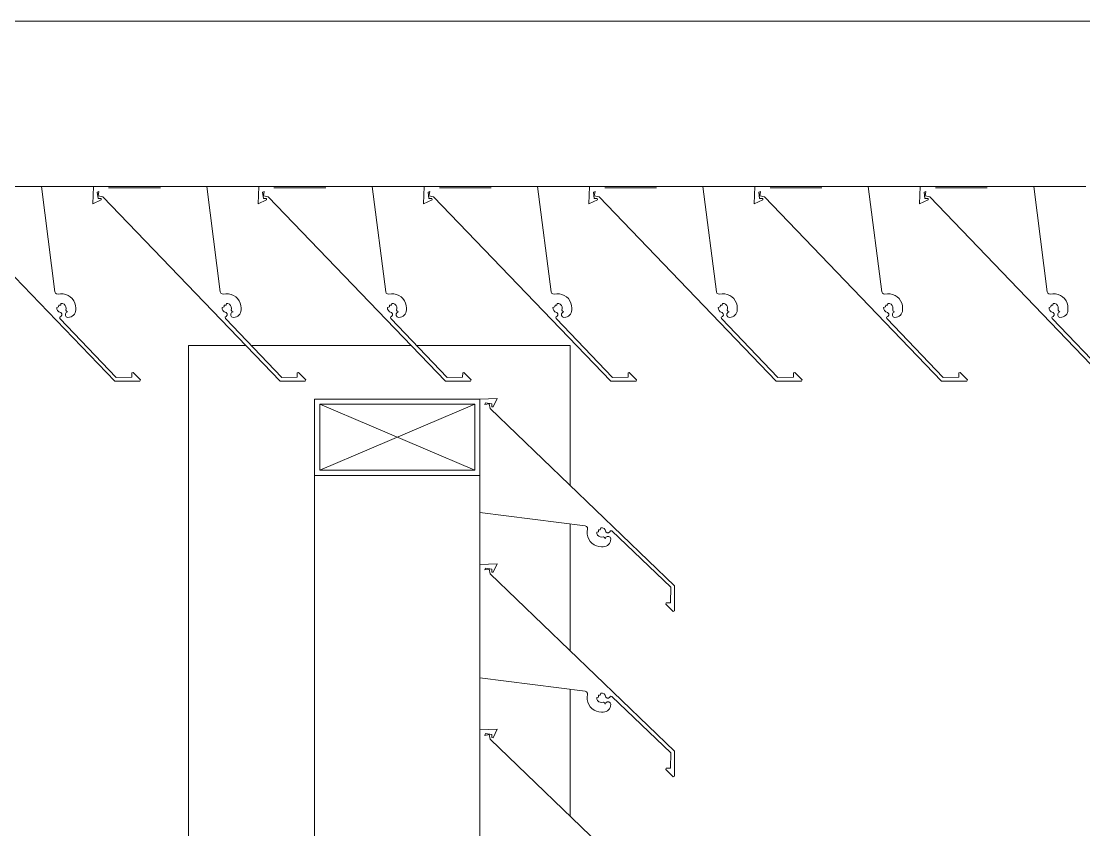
# Model space of a CAD drawing. Header units: millimetres. Extents: x -220592 to 404889, y -217665 to 38245.
# Drawn here: x 31387.4 to 31805, y -42608.1 to -42290.3 of the extents above; entities that cross this region are included whole.
import ezdxf

# ---------------------------------------------------------------- set-up
doc = ezdxf.new("R2010")
doc.units = ezdxf.units.MM
doc.linetypes.add('XKITLINE00', pattern=[0])
doc.layers.add('000 - 0_HIDE_OBJ_FRAMING_DEF_SUB_1', color=7, linetype='Continuous')
doc.layers.add('Part', color=7, linetype='Continuous', lineweight=0)

# ---------------------------------------------------------------- blocks, each defined once
blk = doc.blocks.new('*A13679')
at = {"layer": 'Part', "color": 7, "linetype": 'XKITLINE00', "lineweight": 0}
for p, q in [((-134.168045, 90.460135), (-134.818045, 90.460135)), ((-134.818045, 90.460135), (-134.818045, 90.160135)), ((-134.168045, 90.160135), (-134.168045, 90.460135)), ((-134.798045, 90.180135), (-134.188045, 90.440135)), ((-134.798045, 90.440135), (-134.188045, 90.180135)), ((-134.798045, 90.180135), (-134.798045, 90.440135)), ((-134.798045, 90.440135), (-134.188045, 90.440135)), ((-134.188045, 90.440135), (-134.188045, 90.180135)), ((-134.818045, 90.160135), (-134.168045, 90.160135)), ((-134.188045, 90.180135), (-134.798045, 90.180135))]:
    blk.add_line(p, q, dxfattribs=at)
blk = doc.blocks.new('*A13682')
at = {"layer": 'Part', "color": 7, "linetype": 'XKITLINE00', "lineweight": 0}
for p, q in [((-132.437367, 91.295291), (-132.439989, 91.227606)), ((-131.991697, 91.295299), (-132.437367, 91.295291)), ((-131.938667, 90.881293), (-131.991697, 91.295299)), ((-132.422245, 91.273376), (-132.415672, 91.275412)), ((-132.419105, 91.248393), (-132.422245, 91.273376)), ((-132.406914, 91.248264), (-132.419105, 91.248393)), ((-132.418576, 91.258396), (-132.415672, 91.275412)), ((-132.418576, 91.258396), (-132.400033, 91.255499)), ((-132.406502, 91.243141), (-132.406914, 91.248264)), ((-132.400033, 91.255499), (-131.703787, 90.530377)), ((-132.439989, 91.227606), (-132.406502, 91.243141)), ((-131.936477, 90.876218), (-131.938667, 90.881293)), ((-131.931925, 90.873081), (-131.936477, 90.876218)), ((-131.926403, 90.872842), (-131.931925, 90.873081)), ((-131.916269, 90.874328), (-131.926403, 90.872842)), ((-131.906033, 90.873953), (-131.916269, 90.874328)), ((-131.896034, 90.87173), (-131.906033, 90.873953)), ((-131.886604, 90.867732), (-131.896034, 90.87173)), ((-131.923979, 90.822634), (-131.923035, 90.829799)), ((-131.923035, 90.829799), (-131.915975, 90.828629)), ((-131.915975, 90.828629), (-131.914869, 90.836335)), ((-131.914869, 90.836335), (-131.908385, 90.835766)), ((-131.908385, 90.835766), (-131.902511, 90.832964)), ((-131.902511, 90.832964), (-131.897989, 90.828282)), ((-131.897989, 90.828282), (-131.895391, 90.822314)), ((-131.878054, 90.862092), (-131.886604, 90.867732)), ((-131.870667, 90.854996), (-131.878054, 90.862092)), ((-131.864689, 90.846679), (-131.870667, 90.854996)), ((-131.860316, 90.837417), (-131.864689, 90.846679)), ((-131.857693, 90.827516), (-131.860316, 90.837417)), ((-131.931369, 90.820312), (-131.923979, 90.822634)), ((-131.930947, 90.81364), (-131.931369, 90.820312)), ((-131.928157, 90.807564), (-131.930947, 90.81364)), ((-131.92337, 90.802897), (-131.928157, 90.807564)), ((-131.915797, 90.799783), (-131.92337, 90.802897)), ((-131.91164, 90.7956), (-131.915797, 90.799783)), ((-131.915288, 90.785242), (-131.911434, 90.789706)), ((-131.911434, 90.789706), (-131.91164, 90.7956)), ((-131.894036, 90.800113), (-131.897254, 90.794956)), ((-131.897254, 90.794956), (-131.897242, 90.788879)), ((-131.897242, 90.788879), (-131.894005, 90.783735)), ((-131.895047, 90.815814), (-131.895952, 90.809896)), ((-131.895952, 90.809896), (-131.893545, 90.805085)), ((-131.895391, 90.822314), (-131.895047, 90.815814)), ((-131.888564, 90.803055), (-131.894036, 90.800113)), ((-131.893545, 90.805085), (-131.888564, 90.803055)), ((-131.875265, 90.783326), (-131.870202, 90.78608)), ((-131.870202, 90.78608), (-131.865759, 90.789751)), ((-131.865759, 90.789751), (-131.862101, 90.794205)), ((-131.862101, 90.794205), (-131.859361, 90.799275)), ((-131.859361, 90.799275), (-131.857642, 90.804776)), ((-131.856908, 90.817303), (-131.857693, 90.827516)), ((-131.857642, 90.804776), (-131.857006, 90.810504)), ((-131.857006, 90.810504), (-131.856908, 90.817303)), ((-131.919915, 90.781587), (-131.915288, 90.785242)), ((-131.918823, 90.776428), (-131.919915, 90.781587)), ((-131.69742, 90.545412), (-131.918823, 90.776428)), ((-131.894005, 90.783735), (-131.888531, 90.781095)), ((-131.888531, 90.781095), (-131.880761, 90.781591)), ((-131.880761, 90.781591), (-131.875265, 90.783326)), ((-131.636074, 90.545755), (-131.69742, 90.545412)), ((-131.635977, 90.563175), (-131.636074, 90.545755)), ((-131.631056, 90.56426), (-131.635977, 90.563175)), ((-131.602167, 90.535611), (-131.631056, 90.56426)), ((-131.604636, 90.53093), (-131.602167, 90.535611)), ((-131.703787, 90.530377), (-131.604636, 90.53093))]:
    blk.add_line(p, q, dxfattribs=at)
blk = doc.blocks.new('*A13683')
at = {"layer": 'Part', "color": 7, "linetype": 'XKITLINE00', "lineweight": 0}
for p, q in [((-133.087367, 91.295291), (-133.089989, 91.227606)), ((-132.641697, 91.295299), (-133.087367, 91.295291)), ((-132.588667, 90.881293), (-132.641697, 91.295299)), ((-133.072245, 91.273376), (-133.065672, 91.275412)), ((-133.069105, 91.248393), (-133.072245, 91.273376)), ((-133.056914, 91.248264), (-133.069105, 91.248393)), ((-133.068576, 91.258396), (-133.065672, 91.275412)), ((-133.068576, 91.258396), (-133.050033, 91.255499)), ((-133.056502, 91.243141), (-133.056914, 91.248264)), ((-133.050033, 91.255499), (-132.353787, 90.530377)), ((-133.089989, 91.227606), (-133.056502, 91.243141)), ((-132.586477, 90.876218), (-132.588667, 90.881293)), ((-132.581925, 90.873081), (-132.586477, 90.876218)), ((-132.576403, 90.872842), (-132.581925, 90.873081)), ((-132.566269, 90.874328), (-132.576403, 90.872842)), ((-132.556033, 90.873953), (-132.566269, 90.874328)), ((-132.546034, 90.87173), (-132.556033, 90.873953)), ((-132.536604, 90.867732), (-132.546034, 90.87173)), ((-132.573979, 90.822634), (-132.573035, 90.829799)), ((-132.573035, 90.829799), (-132.565975, 90.828629)), ((-132.565975, 90.828629), (-132.564869, 90.836335)), ((-132.564869, 90.836335), (-132.558385, 90.835766)), ((-132.558385, 90.835766), (-132.552511, 90.832964)), ((-132.552511, 90.832964), (-132.547989, 90.828282)), ((-132.547989, 90.828282), (-132.545391, 90.822314)), ((-132.528054, 90.862092), (-132.536604, 90.867732)), ((-132.520667, 90.854996), (-132.528054, 90.862092)), ((-132.514689, 90.846679), (-132.520667, 90.854996)), ((-132.510316, 90.837417), (-132.514689, 90.846679)), ((-132.507693, 90.827516), (-132.510316, 90.837417)), ((-132.581369, 90.820312), (-132.573979, 90.822634)), ((-132.580947, 90.81364), (-132.581369, 90.820312)), ((-132.578157, 90.807564), (-132.580947, 90.81364)), ((-132.57337, 90.802897), (-132.578157, 90.807564)), ((-132.565797, 90.799783), (-132.57337, 90.802897)), ((-132.56164, 90.7956), (-132.565797, 90.799783)), ((-132.565288, 90.785242), (-132.561434, 90.789706)), ((-132.561434, 90.789706), (-132.56164, 90.7956)), ((-132.544036, 90.800113), (-132.547254, 90.794956)), ((-132.547254, 90.794956), (-132.547242, 90.788879)), ((-132.547242, 90.788879), (-132.544005, 90.783735)), ((-132.545047, 90.815814), (-132.545952, 90.809896)), ((-132.545952, 90.809896), (-132.543545, 90.805085)), ((-132.545391, 90.822314), (-132.545047, 90.815814)), ((-132.538564, 90.803055), (-132.544036, 90.800113)), ((-132.543545, 90.805085), (-132.538564, 90.803055)), ((-132.525265, 90.783326), (-132.520202, 90.78608)), ((-132.520202, 90.78608), (-132.515759, 90.789751)), ((-132.515759, 90.789751), (-132.512101, 90.794205)), ((-132.512101, 90.794205), (-132.509361, 90.799275)), ((-132.509361, 90.799275), (-132.507642, 90.804776)), ((-132.506908, 90.817303), (-132.507693, 90.827516)), ((-132.507642, 90.804776), (-132.507006, 90.810504)), ((-132.507006, 90.810504), (-132.506908, 90.817303)), ((-132.569915, 90.781587), (-132.565288, 90.785242)), ((-132.568823, 90.776428), (-132.569915, 90.781587)), ((-132.34742, 90.545412), (-132.568823, 90.776428)), ((-132.544005, 90.783735), (-132.538531, 90.781095)), ((-132.538531, 90.781095), (-132.530761, 90.781591)), ((-132.530761, 90.781591), (-132.525265, 90.783326)), ((-132.286074, 90.545755), (-132.34742, 90.545412)), ((-132.285977, 90.563175), (-132.286074, 90.545755)), ((-132.281056, 90.56426), (-132.285977, 90.563175)), ((-132.252167, 90.535611), (-132.281056, 90.56426)), ((-132.254636, 90.53093), (-132.252167, 90.535611)), ((-132.353787, 90.530377), (-132.254636, 90.53093))]:
    blk.add_line(p, q, dxfattribs=at)
blk = doc.blocks.new('*A13684')
at = {"layer": 'Part', "color": 7, "linetype": 'XKITLINE00', "lineweight": 0}
for p, q in [((-133.737367, 91.295291), (-133.739989, 91.227606)), ((-133.291697, 91.295299), (-133.737367, 91.295291)), ((-133.238667, 90.881293), (-133.291697, 91.295299)), ((-133.722245, 91.273376), (-133.715672, 91.275412)), ((-133.719105, 91.248393), (-133.722245, 91.273376)), ((-133.706914, 91.248264), (-133.719105, 91.248393)), ((-133.718576, 91.258396), (-133.715672, 91.275412)), ((-133.718576, 91.258396), (-133.700033, 91.255499)), ((-133.706502, 91.243141), (-133.706914, 91.248264)), ((-133.700033, 91.255499), (-133.003787, 90.530377)), ((-133.739989, 91.227606), (-133.706502, 91.243141)), ((-133.236477, 90.876218), (-133.238667, 90.881293)), ((-133.231925, 90.873081), (-133.236477, 90.876218)), ((-133.226403, 90.872842), (-133.231925, 90.873081)), ((-133.216269, 90.874328), (-133.226403, 90.872842)), ((-133.206033, 90.873953), (-133.216269, 90.874328)), ((-133.196034, 90.87173), (-133.206033, 90.873953)), ((-133.186604, 90.867732), (-133.196034, 90.87173)), ((-133.223979, 90.822634), (-133.223035, 90.829799)), ((-133.223035, 90.829799), (-133.215975, 90.828629)), ((-133.215975, 90.828629), (-133.214869, 90.836335)), ((-133.214869, 90.836335), (-133.208385, 90.835766)), ((-133.208385, 90.835766), (-133.202511, 90.832964)), ((-133.202511, 90.832964), (-133.197989, 90.828282)), ((-133.197989, 90.828282), (-133.195391, 90.822314)), ((-133.178054, 90.862092), (-133.186604, 90.867732)), ((-133.170667, 90.854996), (-133.178054, 90.862092)), ((-133.164689, 90.846679), (-133.170667, 90.854996)), ((-133.160316, 90.837417), (-133.164689, 90.846679)), ((-133.157693, 90.827516), (-133.160316, 90.837417)), ((-133.231369, 90.820312), (-133.223979, 90.822634)), ((-133.230947, 90.81364), (-133.231369, 90.820312)), ((-133.228157, 90.807564), (-133.230947, 90.81364)), ((-133.22337, 90.802897), (-133.228157, 90.807564)), ((-133.215797, 90.799783), (-133.22337, 90.802897)), ((-133.21164, 90.7956), (-133.215797, 90.799783)), ((-133.215288, 90.785242), (-133.211434, 90.789706)), ((-133.211434, 90.789706), (-133.21164, 90.7956)), ((-133.194036, 90.800113), (-133.197254, 90.794956)), ((-133.197254, 90.794956), (-133.197242, 90.788879)), ((-133.197242, 90.788879), (-133.194005, 90.783735)), ((-133.195047, 90.815814), (-133.195952, 90.809896)), ((-133.195952, 90.809896), (-133.193545, 90.805085)), ((-133.195391, 90.822314), (-133.195047, 90.815814)), ((-133.188564, 90.803055), (-133.194036, 90.800113)), ((-133.193545, 90.805085), (-133.188564, 90.803055)), ((-133.175265, 90.783326), (-133.170202, 90.78608)), ((-133.170202, 90.78608), (-133.165759, 90.789751)), ((-133.165759, 90.789751), (-133.162101, 90.794205)), ((-133.162101, 90.794205), (-133.159361, 90.799275)), ((-133.159361, 90.799275), (-133.157642, 90.804776)), ((-133.156908, 90.817303), (-133.157693, 90.827516)), ((-133.157642, 90.804776), (-133.157006, 90.810504)), ((-133.157006, 90.810504), (-133.156908, 90.817303)), ((-133.219915, 90.781587), (-133.215288, 90.785242)), ((-133.218823, 90.776428), (-133.219915, 90.781587)), ((-132.99742, 90.545412), (-133.218823, 90.776428)), ((-133.194005, 90.783735), (-133.188531, 90.781095)), ((-133.188531, 90.781095), (-133.180761, 90.781591)), ((-133.180761, 90.781591), (-133.175265, 90.783326)), ((-132.936074, 90.545755), (-132.99742, 90.545412)), ((-132.935977, 90.563175), (-132.936074, 90.545755)), ((-132.931056, 90.56426), (-132.935977, 90.563175)), ((-132.902167, 90.535611), (-132.931056, 90.56426)), ((-132.904636, 90.53093), (-132.902167, 90.535611)), ((-133.003787, 90.530377), (-132.904636, 90.53093))]:
    blk.add_line(p, q, dxfattribs=at)
blk = doc.blocks.new('*A13685')
at = {"layer": 'Part', "color": 7, "linetype": 'XKITLINE00', "lineweight": 0}
for p, q in [((-134.387367, 91.295291), (-134.389989, 91.227606)), ((-133.941697, 91.295299), (-134.387367, 91.295291)), ((-133.888667, 90.881293), (-133.941697, 91.295299)), ((-134.372245, 91.273376), (-134.365672, 91.275412)), ((-134.369105, 91.248393), (-134.372245, 91.273376)), ((-134.356914, 91.248264), (-134.369105, 91.248393)), ((-134.368576, 91.258396), (-134.365672, 91.275412)), ((-134.368576, 91.258396), (-134.350033, 91.255499)), ((-134.356502, 91.243141), (-134.356914, 91.248264)), ((-134.350033, 91.255499), (-133.653787, 90.530377)), ((-134.389989, 91.227606), (-134.356502, 91.243141)), ((-133.886477, 90.876218), (-133.888667, 90.881293)), ((-133.881925, 90.873081), (-133.886477, 90.876218)), ((-133.876403, 90.872842), (-133.881925, 90.873081)), ((-133.866269, 90.874328), (-133.876403, 90.872842)), ((-133.856033, 90.873953), (-133.866269, 90.874328)), ((-133.846034, 90.87173), (-133.856033, 90.873953)), ((-133.836604, 90.867732), (-133.846034, 90.87173)), ((-133.873979, 90.822634), (-133.873035, 90.829799)), ((-133.873035, 90.829799), (-133.865975, 90.828629)), ((-133.865975, 90.828629), (-133.864869, 90.836335)), ((-133.864869, 90.836335), (-133.858385, 90.835766)), ((-133.858385, 90.835766), (-133.852511, 90.832964)), ((-133.852511, 90.832964), (-133.847989, 90.828282)), ((-133.847989, 90.828282), (-133.845391, 90.822314)), ((-133.828054, 90.862092), (-133.836604, 90.867732)), ((-133.820667, 90.854996), (-133.828054, 90.862092)), ((-133.814689, 90.846679), (-133.820667, 90.854996)), ((-133.810316, 90.837417), (-133.814689, 90.846679)), ((-133.807693, 90.827516), (-133.810316, 90.837417)), ((-133.881369, 90.820312), (-133.873979, 90.822634)), ((-133.880947, 90.81364), (-133.881369, 90.820312)), ((-133.878157, 90.807564), (-133.880947, 90.81364)), ((-133.87337, 90.802897), (-133.878157, 90.807564)), ((-133.865797, 90.799783), (-133.87337, 90.802897)), ((-133.86164, 90.7956), (-133.865797, 90.799783)), ((-133.865288, 90.785242), (-133.861434, 90.789706)), ((-133.861434, 90.789706), (-133.86164, 90.7956)), ((-133.844036, 90.800113), (-133.847254, 90.794956)), ((-133.847254, 90.794956), (-133.847242, 90.788879)), ((-133.847242, 90.788879), (-133.844005, 90.783735)), ((-133.845047, 90.815814), (-133.845952, 90.809896)), ((-133.845952, 90.809896), (-133.843545, 90.805085)), ((-133.845391, 90.822314), (-133.845047, 90.815814)), ((-133.838564, 90.803055), (-133.844036, 90.800113)), ((-133.843545, 90.805085), (-133.838564, 90.803055)), ((-133.825265, 90.783326), (-133.820202, 90.78608)), ((-133.820202, 90.78608), (-133.815759, 90.789751)), ((-133.815759, 90.789751), (-133.812101, 90.794205)), ((-133.812101, 90.794205), (-133.809361, 90.799275)), ((-133.809361, 90.799275), (-133.807642, 90.804776)), ((-133.806908, 90.817303), (-133.807693, 90.827516)), ((-133.807642, 90.804776), (-133.807006, 90.810504)), ((-133.807006, 90.810504), (-133.806908, 90.817303)), ((-133.869915, 90.781587), (-133.865288, 90.785242)), ((-133.868823, 90.776428), (-133.869915, 90.781587)), ((-133.64742, 90.545412), (-133.868823, 90.776428)), ((-133.844005, 90.783735), (-133.838531, 90.781095)), ((-133.838531, 90.781095), (-133.830761, 90.781591)), ((-133.830761, 90.781591), (-133.825265, 90.783326)), ((-133.586074, 90.545755), (-133.64742, 90.545412)), ((-133.585977, 90.563175), (-133.586074, 90.545755)), ((-133.581056, 90.56426), (-133.585977, 90.563175)), ((-133.552167, 90.535611), (-133.581056, 90.56426)), ((-133.554636, 90.53093), (-133.552167, 90.535611)), ((-133.653787, 90.530377), (-133.554636, 90.53093))]:
    blk.add_line(p, q, dxfattribs=at)
blk = doc.blocks.new('*A13686')
at = {"layer": 'Part', "color": 7, "linetype": 'XKITLINE00', "lineweight": 0}
for p, q in [((-135.037367, 91.295291), (-135.039989, 91.227606)), ((-134.591697, 91.295299), (-135.037367, 91.295291)), ((-134.538667, 90.881293), (-134.591697, 91.295299)), ((-135.022245, 91.273376), (-135.015672, 91.275412)), ((-135.019105, 91.248393), (-135.022245, 91.273376)), ((-135.006914, 91.248264), (-135.019105, 91.248393)), ((-135.018576, 91.258396), (-135.015672, 91.275412)), ((-135.018576, 91.258396), (-135.000033, 91.255499)), ((-135.006502, 91.243141), (-135.006914, 91.248264)), ((-135.000033, 91.255499), (-134.303787, 90.530377)), ((-135.039989, 91.227606), (-135.006502, 91.243141)), ((-134.536477, 90.876218), (-134.538667, 90.881293)), ((-134.531925, 90.873081), (-134.536477, 90.876218)), ((-134.526403, 90.872842), (-134.531925, 90.873081)), ((-134.516269, 90.874328), (-134.526403, 90.872842)), ((-134.506033, 90.873953), (-134.516269, 90.874328)), ((-134.496034, 90.87173), (-134.506033, 90.873953)), ((-134.486604, 90.867732), (-134.496034, 90.87173)), ((-134.523979, 90.822634), (-134.523035, 90.829799)), ((-134.523035, 90.829799), (-134.515975, 90.828629)), ((-134.515975, 90.828629), (-134.514869, 90.836335)), ((-134.514869, 90.836335), (-134.508385, 90.835766)), ((-134.508385, 90.835766), (-134.502511, 90.832964)), ((-134.502511, 90.832964), (-134.497989, 90.828282)), ((-134.497989, 90.828282), (-134.495391, 90.822314)), ((-134.478054, 90.862092), (-134.486604, 90.867732)), ((-134.470667, 90.854996), (-134.478054, 90.862092)), ((-134.464689, 90.846679), (-134.470667, 90.854996)), ((-134.460316, 90.837417), (-134.464689, 90.846679)), ((-134.457693, 90.827516), (-134.460316, 90.837417)), ((-134.531369, 90.820312), (-134.523979, 90.822634)), ((-134.530947, 90.81364), (-134.531369, 90.820312)), ((-134.528157, 90.807564), (-134.530947, 90.81364)), ((-134.52337, 90.802897), (-134.528157, 90.807564)), ((-134.515797, 90.799783), (-134.52337, 90.802897)), ((-134.51164, 90.7956), (-134.515797, 90.799783)), ((-134.515288, 90.785242), (-134.511434, 90.789706)), ((-134.511434, 90.789706), (-134.51164, 90.7956)), ((-134.494036, 90.800113), (-134.497254, 90.794956)), ((-134.497254, 90.794956), (-134.497242, 90.788879)), ((-134.497242, 90.788879), (-134.494005, 90.783735)), ((-134.495047, 90.815814), (-134.495952, 90.809896)), ((-134.495952, 90.809896), (-134.493545, 90.805085)), ((-134.495391, 90.822314), (-134.495047, 90.815814)), ((-134.488564, 90.803055), (-134.494036, 90.800113)), ((-134.493545, 90.805085), (-134.488564, 90.803055)), ((-134.475265, 90.783326), (-134.470202, 90.78608)), ((-134.470202, 90.78608), (-134.465759, 90.789751)), ((-134.465759, 90.789751), (-134.462101, 90.794205)), ((-134.462101, 90.794205), (-134.459361, 90.799275)), ((-134.459361, 90.799275), (-134.457642, 90.804776)), ((-134.456908, 90.817303), (-134.457693, 90.827516)), ((-134.457642, 90.804776), (-134.457006, 90.810504)), ((-134.457006, 90.810504), (-134.456908, 90.817303)), ((-134.519915, 90.781587), (-134.515288, 90.785242)), ((-134.518823, 90.776428), (-134.519915, 90.781587)), ((-134.29742, 90.545412), (-134.518823, 90.776428)), ((-134.494005, 90.783735), (-134.488531, 90.781095)), ((-134.488531, 90.781095), (-134.480761, 90.781591)), ((-134.480761, 90.781591), (-134.475265, 90.783326)), ((-134.236074, 90.545755), (-134.29742, 90.545412)), ((-134.235977, 90.563175), (-134.236074, 90.545755)), ((-134.231056, 90.56426), (-134.235977, 90.563175)), ((-134.202167, 90.535611), (-134.231056, 90.56426)), ((-134.204636, 90.53093), (-134.202167, 90.535611)), ((-134.303787, 90.530377), (-134.204636, 90.53093))]:
    blk.add_line(p, q, dxfattribs=at)
blk = doc.blocks.new('*A13687')
at = {"layer": 'Part', "color": 7, "linetype": 'XKITLINE00', "lineweight": 0}
for p, q in [((-135.687367, 91.295291), (-135.689989, 91.227606)), ((-135.241697, 91.295299), (-135.687367, 91.295291)), ((-135.188667, 90.881293), (-135.241697, 91.295299)), ((-135.672245, 91.273376), (-135.665672, 91.275412)), ((-135.669105, 91.248393), (-135.672245, 91.273376)), ((-135.656914, 91.248264), (-135.669105, 91.248393)), ((-135.668576, 91.258396), (-135.665672, 91.275412)), ((-135.668576, 91.258396), (-135.650033, 91.255499)), ((-135.656502, 91.243141), (-135.656914, 91.248264)), ((-135.650033, 91.255499), (-134.953787, 90.530377)), ((-135.689989, 91.227606), (-135.656502, 91.243141)), ((-135.186477, 90.876218), (-135.188667, 90.881293)), ((-135.181925, 90.873081), (-135.186477, 90.876218)), ((-135.176403, 90.872842), (-135.181925, 90.873081)), ((-135.166269, 90.874328), (-135.176403, 90.872842)), ((-135.156033, 90.873953), (-135.166269, 90.874328)), ((-135.146034, 90.87173), (-135.156033, 90.873953)), ((-135.136604, 90.867732), (-135.146034, 90.87173)), ((-135.173979, 90.822634), (-135.173035, 90.829799)), ((-135.173035, 90.829799), (-135.165975, 90.828629)), ((-135.165975, 90.828629), (-135.164869, 90.836335)), ((-135.164869, 90.836335), (-135.158385, 90.835766)), ((-135.158385, 90.835766), (-135.152511, 90.832964)), ((-135.152511, 90.832964), (-135.147989, 90.828282)), ((-135.147989, 90.828282), (-135.145391, 90.822314)), ((-135.128054, 90.862092), (-135.136604, 90.867732)), ((-135.120667, 90.854996), (-135.128054, 90.862092)), ((-135.114689, 90.846679), (-135.120667, 90.854996)), ((-135.110316, 90.837417), (-135.114689, 90.846679)), ((-135.107693, 90.827516), (-135.110316, 90.837417)), ((-135.181369, 90.820312), (-135.173979, 90.822634)), ((-135.180947, 90.81364), (-135.181369, 90.820312)), ((-135.178157, 90.807564), (-135.180947, 90.81364)), ((-135.17337, 90.802897), (-135.178157, 90.807564)), ((-135.165797, 90.799783), (-135.17337, 90.802897)), ((-135.16164, 90.7956), (-135.165797, 90.799783)), ((-135.165288, 90.785242), (-135.161434, 90.789706)), ((-135.161434, 90.789706), (-135.16164, 90.7956)), ((-135.144036, 90.800113), (-135.147254, 90.794956)), ((-135.147254, 90.794956), (-135.147242, 90.788879)), ((-135.147242, 90.788879), (-135.144005, 90.783735)), ((-135.145047, 90.815814), (-135.145952, 90.809896)), ((-135.145952, 90.809896), (-135.143545, 90.805085)), ((-135.145391, 90.822314), (-135.145047, 90.815814)), ((-135.138564, 90.803055), (-135.144036, 90.800113)), ((-135.143545, 90.805085), (-135.138564, 90.803055)), ((-135.125265, 90.783326), (-135.120202, 90.78608)), ((-135.120202, 90.78608), (-135.115759, 90.789751)), ((-135.115759, 90.789751), (-135.112101, 90.794205)), ((-135.112101, 90.794205), (-135.109361, 90.799275)), ((-135.109361, 90.799275), (-135.107642, 90.804776)), ((-135.106908, 90.817303), (-135.107693, 90.827516)), ((-135.107642, 90.804776), (-135.107006, 90.810504)), ((-135.107006, 90.810504), (-135.106908, 90.817303)), ((-135.169915, 90.781587), (-135.165288, 90.785242)), ((-135.168823, 90.776428), (-135.169915, 90.781587)), ((-134.94742, 90.545412), (-135.168823, 90.776428)), ((-135.144005, 90.783735), (-135.138531, 90.781095)), ((-135.138531, 90.781095), (-135.130761, 90.781591)), ((-135.130761, 90.781591), (-135.125265, 90.783326)), ((-134.886074, 90.545755), (-134.94742, 90.545412)), ((-134.885977, 90.563175), (-134.886074, 90.545755)), ((-134.881056, 90.56426), (-134.885977, 90.563175)), ((-134.852167, 90.535611), (-134.881056, 90.56426)), ((-134.854636, 90.53093), (-134.852167, 90.535611)), ((-134.953787, 90.530377), (-134.854636, 90.53093))]:
    blk.add_line(p, q, dxfattribs=at)
blk = doc.blocks.new('*A13690')
at = {"layer": 'Part', "color": 7, "linetype": 'XKITLINE00', "lineweight": 0}
for p, q in [((-134.818045, 79.560249), (-134.818045, 90.160135)), ((-134.168045, 89.810131), (-134.168045, 90.014427)), ((-134.168045, 89.160131), (-134.168045, 89.364427))]:
    blk.add_line(p, q, dxfattribs=at)
blk = doc.blocks.new('*A13702')
at = {"layer": 'Part', "color": 7, "linetype": 'XKITLINE00', "lineweight": 0}
for p, q in [((-138.658479, 91.945101), (-130.637493, 91.945101)), ((-135.891671, 91.295101), (-135.687375, 91.295101)), ((-135.241671, 91.295101), (-135.037375, 91.295101)), ((-134.591671, 91.295101), (-134.387375, 91.295101)), ((-133.941671, 91.295101), (-133.737375, 91.295101)), ((-133.291671, 91.295101), (-133.087375, 91.295101)), ((-132.641671, 91.295101), (-132.437375, 91.295101)), ((-131.991671, 91.295101), (-131.787375, 91.295101))]:
    blk.add_line(p, q, dxfattribs=at)
blk = doc.blocks.new('*A13707')
at = {"layer": 'Part', "color": 7, "linetype": 'XKITLINE00', "lineweight": 0}
for p, q in [((-136.337367, 91.295291), (-136.339989, 91.227606)), ((-135.891697, 91.295299), (-136.337367, 91.295291)), ((-135.838667, 90.881293), (-135.891697, 91.295299)), ((-136.322245, 91.273376), (-136.315672, 91.275412)), ((-136.319105, 91.248393), (-136.322245, 91.273376)), ((-136.306914, 91.248264), (-136.319105, 91.248393)), ((-136.318576, 91.258396), (-136.315672, 91.275412)), ((-136.318576, 91.258396), (-136.300033, 91.255499)), ((-136.306502, 91.243141), (-136.306914, 91.248264)), ((-136.300033, 91.255499), (-135.603787, 90.530377)), ((-136.339989, 91.227606), (-136.306502, 91.243141)), ((-135.836477, 90.876218), (-135.838667, 90.881293)), ((-135.831925, 90.873081), (-135.836477, 90.876218)), ((-135.826403, 90.872842), (-135.831925, 90.873081)), ((-135.816269, 90.874328), (-135.826403, 90.872842)), ((-135.806033, 90.873953), (-135.816269, 90.874328)), ((-135.796034, 90.87173), (-135.806033, 90.873953)), ((-135.786604, 90.867732), (-135.796034, 90.87173)), ((-135.823979, 90.822634), (-135.823035, 90.829799)), ((-135.823035, 90.829799), (-135.815975, 90.828629)), ((-135.815975, 90.828629), (-135.814869, 90.836335)), ((-135.814869, 90.836335), (-135.808385, 90.835766)), ((-135.808385, 90.835766), (-135.802511, 90.832964)), ((-135.802511, 90.832964), (-135.797989, 90.828282)), ((-135.797989, 90.828282), (-135.795391, 90.822314)), ((-135.778054, 90.862092), (-135.786604, 90.867732)), ((-135.770667, 90.854996), (-135.778054, 90.862092)), ((-135.764689, 90.846679), (-135.770667, 90.854996)), ((-135.760316, 90.837417), (-135.764689, 90.846679)), ((-135.757693, 90.827516), (-135.760316, 90.837417)), ((-135.831369, 90.820312), (-135.823979, 90.822634)), ((-135.830947, 90.81364), (-135.831369, 90.820312)), ((-135.828157, 90.807564), (-135.830947, 90.81364)), ((-135.82337, 90.802897), (-135.828157, 90.807564)), ((-135.815797, 90.799783), (-135.82337, 90.802897)), ((-135.81164, 90.7956), (-135.815797, 90.799783)), ((-135.815288, 90.785242), (-135.811434, 90.789706)), ((-135.811434, 90.789706), (-135.81164, 90.7956)), ((-135.794036, 90.800113), (-135.797254, 90.794956)), ((-135.797254, 90.794956), (-135.797242, 90.788879)), ((-135.797242, 90.788879), (-135.794005, 90.783735)), ((-135.795047, 90.815814), (-135.795952, 90.809896)), ((-135.795952, 90.809896), (-135.793545, 90.805085)), ((-135.795391, 90.822314), (-135.795047, 90.815814)), ((-135.788564, 90.803055), (-135.794036, 90.800113)), ((-135.793545, 90.805085), (-135.788564, 90.803055)), ((-135.775265, 90.783326), (-135.770202, 90.78608)), ((-135.770202, 90.78608), (-135.765759, 90.789751)), ((-135.765759, 90.789751), (-135.762101, 90.794205)), ((-135.762101, 90.794205), (-135.759361, 90.799275)), ((-135.759361, 90.799275), (-135.757642, 90.804776)), ((-135.756908, 90.817303), (-135.757693, 90.827516)), ((-135.757642, 90.804776), (-135.757006, 90.810504)), ((-135.757006, 90.810504), (-135.756908, 90.817303)), ((-135.819915, 90.781587), (-135.815288, 90.785242)), ((-135.818823, 90.776428), (-135.819915, 90.781587)), ((-135.59742, 90.545412), (-135.818823, 90.776428)), ((-135.794005, 90.783735), (-135.788531, 90.781095)), ((-135.788531, 90.781095), (-135.780761, 90.781591)), ((-135.780761, 90.781591), (-135.775265, 90.783326)), ((-135.536074, 90.545755), (-135.59742, 90.545412)), ((-135.535977, 90.563175), (-135.536074, 90.545755)), ((-135.531056, 90.56426), (-135.535977, 90.563175)), ((-135.502167, 90.535611), (-135.531056, 90.56426)), ((-135.504636, 90.53093), (-135.502167, 90.535611)), ((-135.603787, 90.530377), (-135.504636, 90.53093))]:
    blk.add_line(p, q, dxfattribs=at)
blk = doc.blocks.new('*A13869')
at = {"layer": 'Part', "color": 7, "linetype": 'XKITLINE00', "lineweight": 0}
for p, q in [((-135.313349, 90.670805), (-135.088623, 90.670805)), ((-135.313349, 87.920764), (-135.313349, 90.670805)), ((-135.067595, 90.670805), (-134.438623, 90.670805)), ((-134.417595, 90.670805), (-133.813349, 90.670805)), ((-133.813349, 90.120243), (-133.813349, 90.670805)), ((-133.813349, 89.470243), (-133.813349, 89.968995)), ((-133.813349, 88.820243), (-133.813349, 89.318995))]:
    blk.add_line(p, q, dxfattribs=at)
blk = doc.blocks.new('*A13884')
at = {"layer": 'Part', "color": 7, "linetype": 'XKITLINE00', "lineweight": 0}
for p, q in [((-134.168236, 90.460123), (-134.168243, 90.014453)), ((-134.10055, 90.462745), (-134.168236, 90.460123)), ((-134.116085, 90.429258), (-134.10055, 90.462745)), ((-134.148356, 90.438428), (-134.14632, 90.445001)), ((-134.13134, 90.441332), (-134.148356, 90.438428)), ((-134.14632, 90.445001), (-134.121337, 90.441861)), ((-134.128443, 90.422789), (-134.13134, 90.441332)), ((-133.403321, 89.726543), (-134.128443, 90.422789)), ((-134.121337, 90.441861), (-134.121208, 90.42967)), ((-134.121208, 90.42967), (-134.116085, 90.429258)), ((-134.168243, 90.014453), (-133.754237, 89.961423)), ((-133.754237, 89.961423), (-133.749162, 89.959233)), ((-133.749162, 89.959233), (-133.746025, 89.954681)), ((-133.746025, 89.954681), (-133.745786, 89.949159)), ((-133.695578, 89.946735), (-133.693256, 89.954125)), ((-133.693256, 89.954125), (-133.686584, 89.953703)), ((-133.686584, 89.953703), (-133.680508, 89.950913)), ((-133.680508, 89.950913), (-133.675841, 89.946126)), ((-133.745786, 89.949159), (-133.747272, 89.939025)), ((-133.747272, 89.939025), (-133.746897, 89.928789)), ((-133.746897, 89.928789), (-133.744674, 89.91879)), ((-133.744674, 89.91879), (-133.740676, 89.90936)), ((-133.740676, 89.90936), (-133.735036, 89.90081)), ((-133.709279, 89.937625), (-133.701573, 89.938731)), ((-133.70871, 89.931141), (-133.709279, 89.937625)), ((-133.705908, 89.925267), (-133.70871, 89.931141)), ((-133.701226, 89.920745), (-133.705908, 89.925267)), ((-133.702743, 89.945791), (-133.695578, 89.946735)), ((-133.701573, 89.938731), (-133.702743, 89.945791)), ((-133.695258, 89.918147), (-133.701226, 89.920745)), ((-133.688758, 89.917803), (-133.695258, 89.918147)), ((-133.68284, 89.918708), (-133.688758, 89.917803)), ((-133.678029, 89.916301), (-133.68284, 89.918708)), ((-133.675999, 89.91132), (-133.678029, 89.916301)), ((-133.673057, 89.916792), (-133.675999, 89.91132)), ((-133.675841, 89.946126), (-133.672727, 89.938553)), ((-133.6679, 89.92001), (-133.673057, 89.916792)), ((-133.672727, 89.938553), (-133.668544, 89.934396)), ((-133.668544, 89.934396), (-133.66265, 89.93419)), ((-133.661823, 89.919998), (-133.6679, 89.92001)), ((-133.66265, 89.93419), (-133.658186, 89.938044)), ((-133.656679, 89.916761), (-133.661823, 89.919998)), ((-133.658186, 89.938044), (-133.654531, 89.942671)), ((-133.654039, 89.911287), (-133.656679, 89.916761)), ((-133.654535, 89.903517), (-133.654039, 89.911287)), ((-133.654531, 89.942671), (-133.649372, 89.941579)), ((-133.649372, 89.941579), (-133.418356, 89.720176)), ((-133.735036, 89.90081), (-133.72794, 89.893423)), ((-133.72794, 89.893423), (-133.719624, 89.887445)), ((-133.719624, 89.887445), (-133.710361, 89.883072)), ((-133.710361, 89.883072), (-133.70046, 89.880449)), ((-133.70046, 89.880449), (-133.690247, 89.879664)), ((-133.690247, 89.879664), (-133.683448, 89.879762)), ((-133.683448, 89.879762), (-133.67772, 89.880398)), ((-133.67772, 89.880398), (-133.672219, 89.882117)), ((-133.672219, 89.882117), (-133.667149, 89.884857)), ((-133.667149, 89.884857), (-133.662695, 89.888515)), ((-133.662695, 89.888515), (-133.659024, 89.892958)), ((-133.659024, 89.892958), (-133.65627, 89.898021)), ((-133.65627, 89.898021), (-133.654535, 89.903517)), ((-133.418356, 89.720176), (-133.418699, 89.65883)), ((-133.403874, 89.627392), (-133.403321, 89.726543)), ((-133.436119, 89.658733), (-133.437204, 89.653812)), ((-133.418699, 89.65883), (-133.436119, 89.658733)), ((-133.437204, 89.653812), (-133.408555, 89.624923)), ((-133.408555, 89.624923), (-133.403874, 89.627392))]:
    blk.add_line(p, q, dxfattribs=at)
blk = doc.blocks.new('*A13885')
at = {"layer": 'Part', "color": 7, "linetype": 'XKITLINE00', "lineweight": 0}
for p, q in [((-134.168236, 89.810123), (-134.168243, 89.364453)), ((-134.10055, 89.812745), (-134.168236, 89.810123)), ((-134.148356, 89.788428), (-134.14632, 89.795001)), ((-134.13134, 89.791332), (-134.148356, 89.788428)), ((-134.14632, 89.795001), (-134.121337, 89.791861)), ((-134.128443, 89.772789), (-134.13134, 89.791332)), ((-134.121337, 89.791861), (-134.121208, 89.77967)), ((-134.116085, 89.779258), (-134.10055, 89.812745)), ((-133.403321, 89.076543), (-134.128443, 89.772789)), ((-134.121208, 89.77967), (-134.116085, 89.779258)), ((-134.168243, 89.364453), (-133.754237, 89.311423)), ((-133.754237, 89.311423), (-133.749162, 89.309233)), ((-133.749162, 89.309233), (-133.746025, 89.304681)), ((-133.745786, 89.299159), (-133.747272, 89.289025)), ((-133.747272, 89.289025), (-133.746897, 89.278789)), ((-133.746025, 89.304681), (-133.745786, 89.299159)), ((-133.709279, 89.287625), (-133.701573, 89.288731)), ((-133.70871, 89.281141), (-133.709279, 89.287625)), ((-133.702743, 89.295791), (-133.695578, 89.296735)), ((-133.701573, 89.288731), (-133.702743, 89.295791)), ((-133.695578, 89.296735), (-133.693256, 89.304125)), ((-133.693256, 89.304125), (-133.686584, 89.303703)), ((-133.686584, 89.303703), (-133.680508, 89.300913)), ((-133.680508, 89.300913), (-133.675841, 89.296126)), ((-133.675841, 89.296126), (-133.672727, 89.288553)), ((-133.672727, 89.288553), (-133.668544, 89.284396)), ((-133.668544, 89.284396), (-133.66265, 89.28419)), ((-133.66265, 89.28419), (-133.658186, 89.288044)), ((-133.658186, 89.288044), (-133.654531, 89.292671)), ((-133.654531, 89.292671), (-133.649372, 89.291579)), ((-133.649372, 89.291579), (-133.418356, 89.070176)), ((-133.746897, 89.278789), (-133.744674, 89.26879)), ((-133.744674, 89.26879), (-133.740676, 89.25936)), ((-133.740676, 89.25936), (-133.735036, 89.25081)), ((-133.735036, 89.25081), (-133.72794, 89.243423)), ((-133.72794, 89.243423), (-133.719624, 89.237445)), ((-133.705908, 89.275267), (-133.70871, 89.281141)), ((-133.701226, 89.270745), (-133.705908, 89.275267)), ((-133.695258, 89.268147), (-133.701226, 89.270745)), ((-133.688758, 89.267803), (-133.695258, 89.268147)), ((-133.68284, 89.268708), (-133.688758, 89.267803)), ((-133.678029, 89.266301), (-133.68284, 89.268708)), ((-133.675999, 89.26132), (-133.678029, 89.266301)), ((-133.673057, 89.266792), (-133.675999, 89.26132)), ((-133.6679, 89.27001), (-133.673057, 89.266792)), ((-133.661823, 89.269998), (-133.6679, 89.27001)), ((-133.662695, 89.238515), (-133.659024, 89.242958)), ((-133.656679, 89.266761), (-133.661823, 89.269998)), ((-133.659024, 89.242958), (-133.65627, 89.248021)), ((-133.654039, 89.261287), (-133.656679, 89.266761)), ((-133.65627, 89.248021), (-133.654535, 89.253517)), ((-133.654535, 89.253517), (-133.654039, 89.261287)), ((-133.719624, 89.237445), (-133.710361, 89.233072)), ((-133.710361, 89.233072), (-133.70046, 89.230449)), ((-133.70046, 89.230449), (-133.690247, 89.229664)), ((-133.690247, 89.229664), (-133.683448, 89.229762)), ((-133.683448, 89.229762), (-133.67772, 89.230398)), ((-133.67772, 89.230398), (-133.672219, 89.232117)), ((-133.672219, 89.232117), (-133.667149, 89.234857)), ((-133.667149, 89.234857), (-133.662695, 89.238515)), ((-133.403874, 88.977392), (-133.403321, 89.076543)), ((-133.418356, 89.070176), (-133.418699, 89.00883)), ((-133.436119, 89.008733), (-133.437204, 89.003812)), ((-133.437204, 89.003812), (-133.408555, 88.974923)), ((-133.418699, 89.00883), (-133.436119, 89.008733)), ((-133.408555, 88.974923), (-133.403874, 88.977392))]:
    blk.add_line(p, q, dxfattribs=at)
blk = doc.blocks.new('*A13886')
at = {"layer": 'Part', "color": 7, "linetype": 'XKITLINE00', "lineweight": 0}
for p, q in [((-134.168236, 89.160123), (-134.168243, 88.714453)), ((-134.10055, 89.162745), (-134.168236, 89.160123)), ((-134.116085, 89.129258), (-134.10055, 89.162745)), ((-134.148356, 89.138428), (-134.14632, 89.145001)), ((-134.13134, 89.141332), (-134.148356, 89.138428)), ((-134.14632, 89.145001), (-134.121337, 89.141861)), ((-134.128443, 89.122789), (-134.13134, 89.141332)), ((-133.403321, 88.426543), (-134.128443, 89.122789)), ((-134.121337, 89.141861), (-134.121208, 89.12967)), ((-134.121208, 89.12967), (-134.116085, 89.129258)), ((-134.168243, 88.714453), (-133.754237, 88.661423)), ((-133.754237, 88.661423), (-133.749162, 88.659233)), ((-133.749162, 88.659233), (-133.746025, 88.654681)), ((-133.745786, 88.649159), (-133.747272, 88.639025)), ((-133.747272, 88.639025), (-133.746897, 88.628789)), ((-133.746897, 88.628789), (-133.744674, 88.61879)), ((-133.746025, 88.654681), (-133.745786, 88.649159)), ((-133.744674, 88.61879), (-133.740676, 88.60936)), ((-133.709279, 88.637625), (-133.701573, 88.638731)), ((-133.70871, 88.631141), (-133.709279, 88.637625)), ((-133.705908, 88.625267), (-133.70871, 88.631141)), ((-133.701226, 88.620745), (-133.705908, 88.625267)), ((-133.702743, 88.645791), (-133.695578, 88.646735)), ((-133.701573, 88.638731), (-133.702743, 88.645791)), ((-133.695258, 88.618147), (-133.701226, 88.620745)), ((-133.695578, 88.646735), (-133.693256, 88.654125)), ((-133.688758, 88.617803), (-133.695258, 88.618147)), ((-133.693256, 88.654125), (-133.686584, 88.653703)), ((-133.68284, 88.618708), (-133.688758, 88.617803)), ((-133.686584, 88.653703), (-133.680508, 88.650913)), ((-133.678029, 88.616301), (-133.68284, 88.618708)), ((-133.680508, 88.650913), (-133.675841, 88.646126)), ((-133.675999, 88.61132), (-133.678029, 88.616301)), ((-133.673057, 88.616792), (-133.675999, 88.61132)), ((-133.675841, 88.646126), (-133.672727, 88.638553)), ((-133.6679, 88.62001), (-133.673057, 88.616792)), ((-133.672727, 88.638553), (-133.668544, 88.634396)), ((-133.668544, 88.634396), (-133.66265, 88.63419)), ((-133.661823, 88.619998), (-133.6679, 88.62001)), ((-133.66265, 88.63419), (-133.658186, 88.638044)), ((-133.656679, 88.616761), (-133.661823, 88.619998)), ((-133.658186, 88.638044), (-133.654531, 88.642671)), ((-133.654039, 88.611287), (-133.656679, 88.616761)), ((-133.654531, 88.642671), (-133.649372, 88.641579)), ((-133.649372, 88.641579), (-133.418356, 88.420176)), ((-133.740676, 88.60936), (-133.735036, 88.60081)), ((-133.735036, 88.60081), (-133.72794, 88.593423)), ((-133.72794, 88.593423), (-133.719624, 88.587445)), ((-133.719624, 88.587445), (-133.710361, 88.583072)), ((-133.710361, 88.583072), (-133.70046, 88.580449)), ((-133.70046, 88.580449), (-133.690247, 88.579664)), ((-133.690247, 88.579664), (-133.683448, 88.579762)), ((-133.683448, 88.579762), (-133.67772, 88.580398)), ((-133.67772, 88.580398), (-133.672219, 88.582117)), ((-133.672219, 88.582117), (-133.667149, 88.584857)), ((-133.667149, 88.584857), (-133.662695, 88.588515)), ((-133.662695, 88.588515), (-133.659024, 88.592958)), ((-133.659024, 88.592958), (-133.65627, 88.598021)), ((-133.65627, 88.598021), (-133.654535, 88.603517)), ((-133.654535, 88.603517), (-133.654039, 88.611287)), ((-133.418356, 88.420176), (-133.418699, 88.35883)), ((-133.403874, 88.327392), (-133.403321, 88.426543)), ((-133.436119, 88.358733), (-133.437204, 88.353812)), ((-133.437204, 88.353812), (-133.408555, 88.324923)), ((-133.418699, 88.35883), (-133.436119, 88.358733)), ((-133.408555, 88.324923), (-133.403874, 88.327392))]:
    blk.add_line(p, q, dxfattribs=at)
blk = doc.blocks.new('*A13541')
at = {"layer": '000 - 0_HIDE_OBJ_FRAMING_DEF_SUB_1', "color": 7, "linetype": 'XKITLINE00', "lineweight": 0}
for p, q in [((-134.591121, 91.290805), (-134.387541, 91.290805)), ((-133.941121, 91.290805), (-133.737541, 91.290805)), ((-133.291121, 91.290805), (-133.087541, 91.290805)), ((-132.641121, 91.290805), (-132.437541, 91.290805)), ((-131.991121, 91.290805), (-131.787541, 91.290805)), ((-131.341121, 91.290805), (-131.137541, 91.290805))]:
    blk.add_line(p, q, dxfattribs=at)
blk = doc.blocks.new('W-1-PP18-ST_20260402-011103_LOWER_PL')
at = {"layer": '000 - 0_HIDE_OBJ_FRAMING_DEF_SUB_1', "color": 7, "lineweight": 0, "xscale": 100, "yscale": 100, "zscale": 100}
blk.add_blockref('*A13541', (17759.3349, -35779.0805), dxfattribs=at)

msp = doc.modelspace()

# ---------------------------------------------------------------- block references
at = {"color": 7, "lineweight": 0, "xscale": 100, "yscale": 100, "zscale": 100}
for name in ['*A13702', '*A13707', '*A13687', '*A13686', '*A13685', '*A13684', '*A13683', '*A13682', '*A13869', '*A13679', '*A13884', '*A13690', '*A13885', '*A13886']:
    msp.add_blockref(name, (44984.4833, -51484.8507), dxfattribs=at)

# ---------------------------------------------------------------- next in the draw order: block references
at = {"layer": 'Defpoints', "color": 7}
msp.add_blockref('W-1-PP18-ST_20260402-011103_LOWER_PL', (27121.4984, -15705.7702), dxfattribs=at)

doc.saveas('drawing.dxf')
